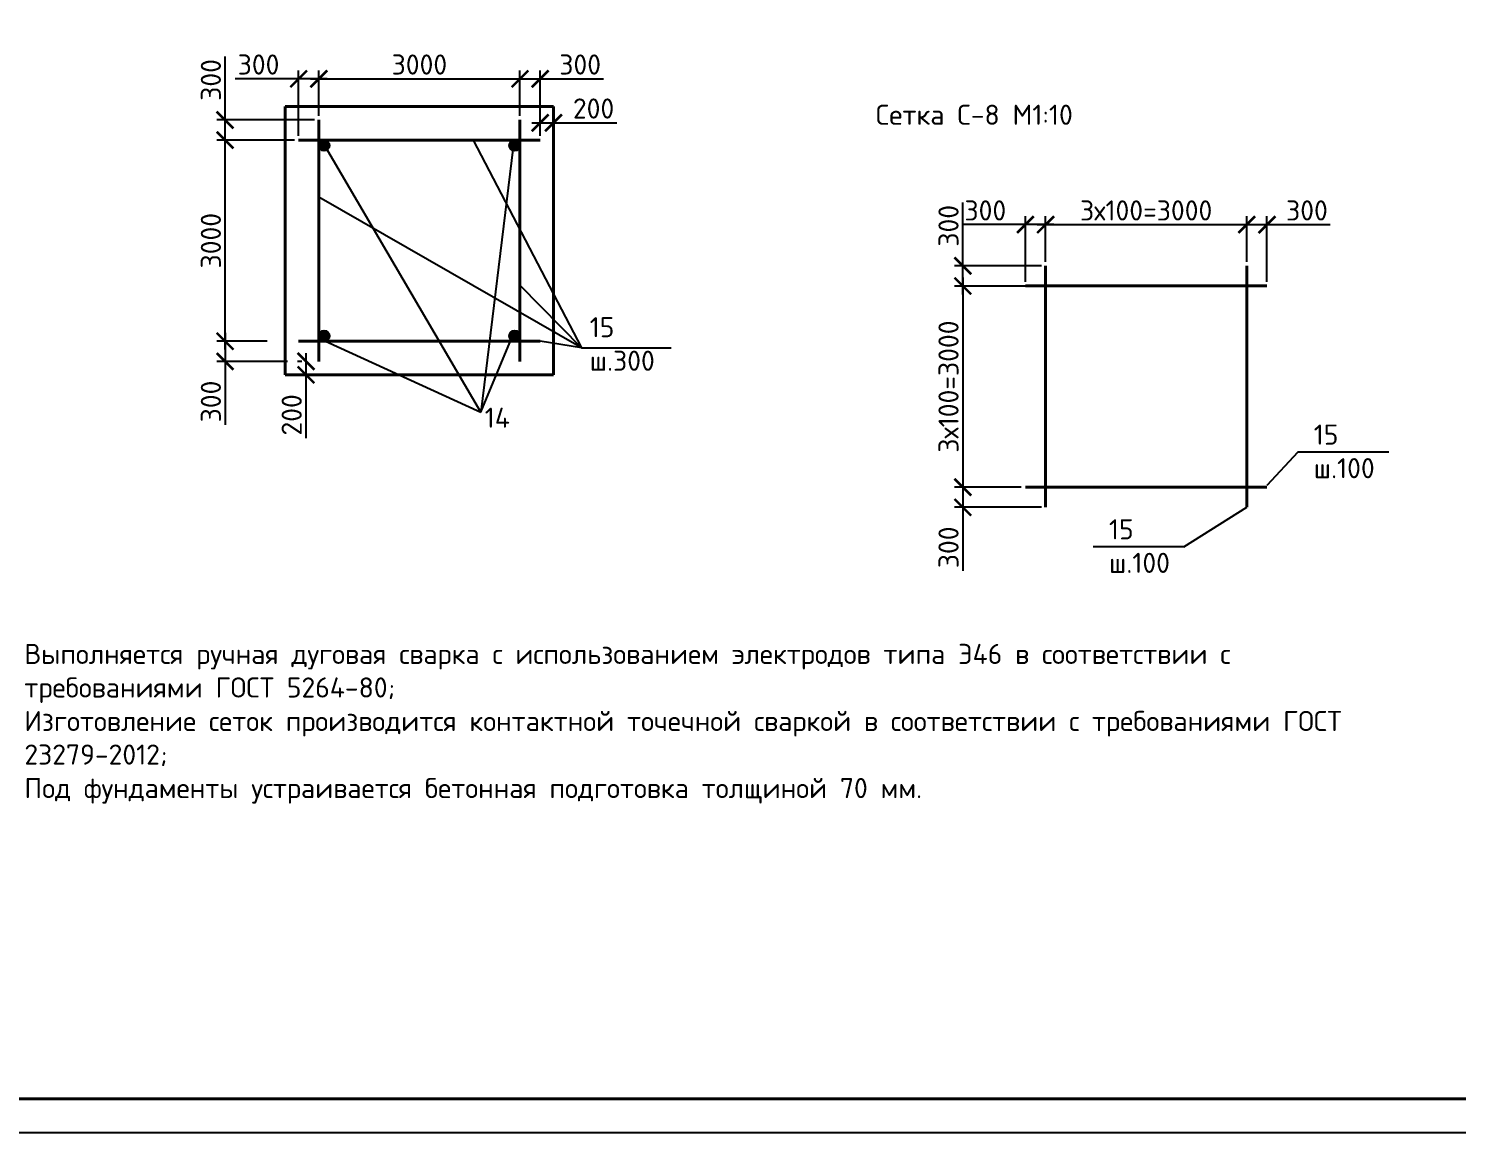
# Model space of a CAD drawing. Header units: millimetres. Extents: x -258556 to -95372, y 16759 to 83599.
# Drawn here: x -126283 to -126070.1, y 41544.1 to 41708.7 of the extents above; entities that cross this region are included whole.
import ezdxf

# ---------------------------------------------------------------- set-up
doc = ezdxf.new("R2010")
doc.units = ezdxf.units.MM
doc.header["$LTSCALE"] = 0.5
for name, color, linetype in [('текст', 7, 'Continuous'), ('тонкие', 7, 'Continuous'), ('Тонкий', 7, 'Continuous')]:
    doc.layers.add(name, color=color, linetype=linetype)
doc.layers.add('Толстый', color=7, linetype='Continuous', lineweight=40)
doc.styles.add('Наклонный3.5', font='isocpeur.ttf', dxfattribs={"height": 3})
doc.dimstyles.new('СТРОИТЕЛЬНЫЙ', dxfattribs={"dimtxt": 3.5, "dimasz": 2.5, "dimexe": 1.25, "dimexo": 0.625, "dimtad": 1, "dimdec": 0, "dimlfac": 100, "dimdsep": 46, "dimtxsty": 'Наклонный3.5', "dimblk1": 'ARCHTICK', "dimblk2": 'ARCHTICK', "dimsah": 1, "dimcen": 0, "dimdle": 1.25, "dimadec": 0, "dimazin": 0, "dimtfac": 0.75, "dimtdec": 0, "dimtmove": 0, "dimatfit": 3, "dimldrblk": 'ARCHTICK', "dimfxl": 1, "dimtolj": 1, "dimtzin": 0, "dimarcsym": 0})

# ---------------------------------------------------------------- blocks, each defined once
blk = doc.blocks.new('_ArchTick')
at = {"color": 0, "linetype": 'ByBlock', "const_width": 0.15}
blk.add_lwpolyline([(-0.5, -0.5), (0.5, 0.5)], dxfattribs=at)
blk = doc.blocks.new('*D843')
at = {"layer": 'Defpoints', "color": 0, "transparency": 16777216}
for p in [(-126098.39, 41679.44), (-126101.39, 41673.29), (-126098.39, 41670.29)]:
    blk.add_point(p, dxfattribs=at)
at = {"layer": 'тонкие', "color": 0, "lineweight": -2, "transparency": 16777216}
for p, q in [((-126101.39, 41673.92), (-126101.39, 41680.69)), ((-126098.39, 41670.92), (-126098.39, 41680.69)), ((-126102.64, 41679.44), (-126098.39, 41679.44)), ((-126098.39, 41679.44), (-126088.94, 41679.44))]:
    blk.add_line(p, q, dxfattribs=at)
at = {"layer": 'тонкие', "color": 0, "lineweight": -2, "transparency": 16777216, "xscale": 2.5, "yscale": 2.5, "zscale": 2.5, "rotation": 180}
blk.add_blockref('_ArchTick', (-126101.39, 41679.44), dxfattribs=at)
at = {"layer": 'тонкие', "color": 0, "lineweight": -2, "transparency": 16777216, "xscale": 2.5, "yscale": 2.5, "zscale": 2.5}
blk.add_blockref('_ArchTick', (-126098.39, 41679.44), dxfattribs=at)
at = {"layer": 'тонкие', "color": 0, "transparency": 16777216, "insert": (-126092.42, 41681.56), "char_height": 3, "attachment_point": 5, "style": 'Наклонный3.5'}
blk.add_mtext('\\A1;300', dxfattribs=at)
blk = doc.blocks.new('*D844')
at = {"layer": 'Defpoints', "color": 0, "transparency": 16777216}
for p in [(-126134.39, 41679.44), (-126131.39, 41673.29), (-126134.39, 41670.29)]:
    blk.add_point(p, dxfattribs=at)
at = {"layer": 'тонкие', "color": 0, "lineweight": -2, "transparency": 16777216}
for p, q in [((-126134.39, 41670.92), (-126134.39, 41680.69)), ((-126131.39, 41673.92), (-126131.39, 41680.69)), ((-126134.39, 41679.44), (-126143.84, 41679.44)), ((-126130.14, 41679.44), (-126134.39, 41679.44))]:
    blk.add_line(p, q, dxfattribs=at)
at = {"layer": 'тонкие', "color": 0, "lineweight": -2, "transparency": 16777216, "xscale": 2.5, "yscale": 2.5, "zscale": 2.5, "rotation": 180}
blk.add_blockref('_ArchTick', (-126134.39, 41679.44), dxfattribs=at)
at = {"layer": 'тонкие', "color": 0, "lineweight": -2, "transparency": 16777216, "xscale": 2.5, "yscale": 2.5, "zscale": 2.5}
blk.add_blockref('_ArchTick', (-126131.39, 41679.44), dxfattribs=at)
at = {"layer": 'тонкие', "color": 0, "transparency": 16777216, "insert": (-126140.37, 41681.56), "char_height": 3, "attachment_point": 5, "style": 'Наклонный3.5'}
blk.add_mtext('\\A1;300', dxfattribs=at)
blk = doc.blocks.new('*D845')
at = {"layer": 'Defpoints', "color": 0, "transparency": 16777216}
for p in [(-126134.39, 41640.29), (-126143.73, 41637.29), (-126131.39, 41637.29)]:
    blk.add_point(p, dxfattribs=at)
at = {"layer": 'тонкие', "color": 0, "lineweight": -2, "transparency": 16777216}
for p, q in [((-126143.73, 41641.54), (-126143.73, 41637.29)), ((-126135.02, 41640.29), (-126144.98, 41640.29)), ((-126132.02, 41637.29), (-126144.98, 41637.29)), ((-126143.73, 41637.29), (-126143.73, 41627.84))]:
    blk.add_line(p, q, dxfattribs=at)
at = {"layer": 'тонкие', "color": 0, "lineweight": -2, "transparency": 16777216, "xscale": 2.5, "yscale": 2.5, "zscale": 2.5}
for p, rotation in [((-126143.73, 41640.29), 90), ((-126143.73, 41637.29), 270)]:
    blk.add_blockref('_ArchTick', p, dxfattribs=dict(at, rotation=rotation))
at = {"layer": 'тонкие', "color": 0, "transparency": 16777216, "insert": (-126145.86, 41631.32), "char_height": 3, "attachment_point": 5, "rotation": 90, "style": 'Наклонный3.5'}
blk.add_mtext('\\A1;300', dxfattribs=at)
blk = doc.blocks.new('*D846')
at = {"layer": 'Defpoints', "color": 0, "transparency": 16777216}
for p in [(-126143.73, 41673.29), (-126131.39, 41673.29), (-126131.39, 41670.29)]:
    blk.add_point(p, dxfattribs=at)
at = {"layer": 'тонкие', "color": 0, "lineweight": -2, "transparency": 16777216}
for p, q in [((-126143.73, 41673.29), (-126143.73, 41682.74)), ((-126132.02, 41673.29), (-126144.98, 41673.29)), ((-126143.73, 41669.04), (-126143.73, 41673.29)), ((-126132.02, 41670.29), (-126144.98, 41670.29))]:
    blk.add_line(p, q, dxfattribs=at)
at = {"layer": 'тонкие', "color": 0, "lineweight": -2, "transparency": 16777216, "xscale": 2.5, "yscale": 2.5, "zscale": 2.5}
for p, rotation in [((-126143.73, 41673.29), 90), ((-126143.73, 41670.29), 270)]:
    blk.add_blockref('_ArchTick', p, dxfattribs=dict(at, rotation=rotation))
at = {"layer": 'тонкие', "color": 0, "transparency": 16777216, "insert": (-126145.86, 41679.27), "char_height": 3, "attachment_point": 5, "rotation": 90, "style": 'Наклонный3.5'}
blk.add_mtext('\\A1;300', dxfattribs=at)
blk = doc.blocks.new('*D847')
at = {"layer": 'Defpoints', "color": 0, "transparency": 16777216}
for p in [(-126131.39, 41679.44), (-126101.39, 41679.44), (-126101.39, 41679.44)]:
    blk.add_point(p, dxfattribs=at)
at = {"layer": 'тонкие', "color": 0, "lineweight": -2, "transparency": 16777216}
for p, q in [((-126131.39, 41680.06), (-126131.39, 41680.69)), ((-126101.39, 41680.06), (-126101.39, 41680.69)), ((-126132.64, 41679.44), (-126100.14, 41679.44))]:
    blk.add_line(p, q, dxfattribs=at)
at = {"layer": 'тонкие', "color": 0, "lineweight": -2, "transparency": 16777216, "xscale": 2.5, "yscale": 2.5, "zscale": 2.5, "rotation": 180}
blk.add_blockref('_ArchTick', (-126131.39, 41679.44), dxfattribs=at)
at = {"layer": 'тонкие', "color": 0, "lineweight": -2, "transparency": 16777216, "xscale": 2.5, "yscale": 2.5, "zscale": 2.5}
blk.add_blockref('_ArchTick', (-126101.39, 41679.44), dxfattribs=at)
at = {"layer": 'тонкие', "color": 0, "transparency": 16777216, "insert": (-126116.39, 41681.56), "char_height": 3, "attachment_point": 5, "style": 'Наклонный3.5'}
blk.add_mtext('\\A1;3х100=3000', dxfattribs=at)
blk = doc.blocks.new('*D848')
at = {"layer": 'Defpoints', "color": 0, "transparency": 16777216}
for p in [(-126143.73, 41670.29), (-126143.73, 41640.29), (-126143.73, 41640.29)]:
    blk.add_point(p, dxfattribs=at)
at = {"layer": 'тонкие', "color": 0, "lineweight": -2, "transparency": 16777216}
for p, q in [((-126143.73, 41671.54), (-126143.73, 41639.04)), ((-126144.36, 41670.29), (-126144.98, 41670.29)), ((-126144.36, 41640.29), (-126144.98, 41640.29))]:
    blk.add_line(p, q, dxfattribs=at)
at = {"layer": 'тонкие', "color": 0, "lineweight": -2, "transparency": 16777216, "xscale": 2.5, "yscale": 2.5, "zscale": 2.5}
for p, rotation in [((-126143.73, 41670.29), 90), ((-126143.73, 41640.29), 270)]:
    blk.add_blockref('_ArchTick', p, dxfattribs=dict(at, rotation=rotation))
at = {"layer": 'тонкие', "color": 0, "transparency": 16777216, "insert": (-126145.86, 41655.29), "char_height": 3, "attachment_point": 5, "rotation": 90, "style": 'Наклонный3.5'}
blk.add_mtext('\\A1;3х100=3000', dxfattribs=at)
blk = doc.blocks.new('*D849')
at = {"layer": 'Defpoints', "color": 0, "transparency": 16777216}
for p in [(-126206.75, 41701.19), (-126209.75, 41695.05), (-126206.75, 41692.05)]:
    blk.add_point(p, dxfattribs=at)
at = {"layer": 'тонкие', "color": 0, "lineweight": -2, "transparency": 16777216}
for p, q in [((-126211, 41701.19), (-126206.75, 41701.19)), ((-126209.75, 41695.67), (-126209.75, 41702.44)), ((-126206.75, 41692.67), (-126206.75, 41702.44)), ((-126206.75, 41701.19), (-126197.3, 41701.19))]:
    blk.add_line(p, q, dxfattribs=at)
at = {"layer": 'тонкие', "color": 0, "lineweight": -2, "transparency": 16777216, "xscale": 2.5, "yscale": 2.5, "zscale": 2.5, "rotation": 180}
blk.add_blockref('_ArchTick', (-126209.75, 41701.19), dxfattribs=at)
at = {"layer": 'тонкие', "color": 0, "lineweight": -2, "transparency": 16777216, "xscale": 2.5, "yscale": 2.5, "zscale": 2.5}
blk.add_blockref('_ArchTick', (-126206.75, 41701.19), dxfattribs=at)
at = {"layer": 'тонкие', "color": 0, "transparency": 16777216, "insert": (-126200.78, 41703.32), "char_height": 3, "attachment_point": 5, "style": 'Наклонный3.5'}
blk.add_mtext('\\A1;300', dxfattribs=at)
blk = doc.blocks.new('*D850')
at = {"layer": 'Defpoints', "color": 0, "transparency": 16777216}
for p in [(-126204.75, 41694.63), (-126206.75, 41692.05), (-126204.75, 41692.05)]:
    blk.add_point(p, dxfattribs=at)
at = {"layer": 'тонкие', "color": 0, "lineweight": -2, "transparency": 16777216}
for p, q in [((-126208, 41694.63), (-126204.75, 41694.63)), ((-126206.75, 41692.67), (-126206.75, 41695.88)), ((-126204.75, 41692.67), (-126204.75, 41695.88)), ((-126204.75, 41694.63), (-126195.3, 41694.63))]:
    blk.add_line(p, q, dxfattribs=at)
at = {"layer": 'тонкие', "color": 0, "lineweight": -2, "transparency": 16777216, "xscale": 2.5, "yscale": 2.5, "zscale": 2.5, "rotation": 180}
blk.add_blockref('_ArchTick', (-126206.75, 41694.63), dxfattribs=at)
at = {"layer": 'тонкие', "color": 0, "lineweight": -2, "transparency": 16777216, "xscale": 2.5, "yscale": 2.5, "zscale": 2.5}
blk.add_blockref('_ArchTick', (-126204.75, 41694.63), dxfattribs=at)
at = {"layer": 'тонкие', "color": 0, "transparency": 16777216, "insert": (-126198.78, 41696.76), "char_height": 3, "attachment_point": 5, "style": 'Наклонный3.5'}
blk.add_mtext('\\A1;200', dxfattribs=at)
blk = doc.blocks.new('*D851')
at = {"layer": 'Defpoints', "color": 0, "transparency": 16777216}
for p in [(-126242.75, 41701.19), (-126239.75, 41695.05), (-126242.75, 41692.05)]:
    blk.add_point(p, dxfattribs=at)
at = {"layer": 'тонкие', "color": 0, "lineweight": -2, "transparency": 16777216}
for p, q in [((-126242.75, 41701.19), (-126252.2, 41701.19)), ((-126242.75, 41692.67), (-126242.75, 41702.44)), ((-126238.5, 41701.19), (-126242.75, 41701.19)), ((-126239.75, 41695.67), (-126239.75, 41702.44))]:
    blk.add_line(p, q, dxfattribs=at)
at = {"layer": 'тонкие', "color": 0, "lineweight": -2, "transparency": 16777216, "xscale": 2.5, "yscale": 2.5, "zscale": 2.5, "rotation": 180}
blk.add_blockref('_ArchTick', (-126242.75, 41701.19), dxfattribs=at)
at = {"layer": 'тонкие', "color": 0, "lineweight": -2, "transparency": 16777216, "xscale": 2.5, "yscale": 2.5, "zscale": 2.5}
blk.add_blockref('_ArchTick', (-126239.75, 41701.19), dxfattribs=at)
at = {"layer": 'тонкие', "color": 0, "transparency": 16777216, "insert": (-126248.73, 41703.32), "char_height": 3, "attachment_point": 5, "style": 'Наклонный3.5'}
blk.add_mtext('\\A1;300', dxfattribs=at)
blk = doc.blocks.new('*D852')
at = {"layer": 'Defpoints', "color": 0, "transparency": 16777216}
for p in [(-126246.8, 41662.05), (-126253.72, 41659.05), (-126243.8, 41659.05)]:
    blk.add_point(p, dxfattribs=at)
at = {"layer": 'тонкие', "color": 0, "lineweight": -2, "transparency": 16777216}
for p, q in [((-126253.72, 41663.3), (-126253.72, 41659.05)), ((-126247.43, 41662.05), (-126254.97, 41662.05)), ((-126244.43, 41659.05), (-126254.97, 41659.05)), ((-126253.72, 41659.05), (-126253.72, 41649.6))]:
    blk.add_line(p, q, dxfattribs=at)
at = {"layer": 'тонкие', "color": 0, "lineweight": -2, "transparency": 16777216, "xscale": 2.5, "yscale": 2.5, "zscale": 2.5}
for p, rotation in [((-126253.72, 41662.05), 90), ((-126253.72, 41659.05), 270)]:
    blk.add_blockref('_ArchTick', p, dxfattribs=dict(at, rotation=rotation))
at = {"layer": 'тонкие', "color": 0, "transparency": 16777216, "insert": (-126255.84, 41653.07), "char_height": 3, "attachment_point": 5, "rotation": 90, "style": 'Наклонный3.5'}
blk.add_mtext('\\A1;300', dxfattribs=at)
blk = doc.blocks.new('*D853')
at = {"layer": 'Defpoints', "color": 0, "transparency": 16777216}
for p in [(-126241.66, 41659.05), (-126241.66, 41657.05), (-126241.66, 41657.05)]:
    blk.add_point(p, dxfattribs=at)
at = {"layer": 'тонкие', "color": 0, "lineweight": -2, "transparency": 16777216}
for p, q in [((-126242.29, 41659.05), (-126242.91, 41659.05)), ((-126241.66, 41660.3), (-126241.66, 41657.05)), ((-126242.29, 41657.05), (-126242.91, 41657.05)), ((-126241.66, 41657.05), (-126241.66, 41647.6))]:
    blk.add_line(p, q, dxfattribs=at)
at = {"layer": 'тонкие', "color": 0, "lineweight": -2, "transparency": 16777216, "xscale": 2.5, "yscale": 2.5, "zscale": 2.5}
for p, rotation in [((-126241.66, 41659.05), 90), ((-126241.66, 41657.05), 270)]:
    blk.add_blockref('_ArchTick', p, dxfattribs=dict(at, rotation=rotation))
at = {"layer": 'тонкие', "color": 0, "transparency": 16777216, "insert": (-126243.79, 41651.07), "char_height": 3, "attachment_point": 5, "rotation": 90, "style": 'Наклонный3.5'}
blk.add_mtext('\\A1;200', dxfattribs=at)
blk = doc.blocks.new('*D833')
at = {"layer": 'Defpoints', "color": 0, "transparency": 16777216}
for p in [(-126239.75, 41701.19), (-126209.75, 41701.19), (-126209.75, 41701.19)]:
    blk.add_point(p, dxfattribs=at)
at = {"layer": 'тонкие', "color": 0, "lineweight": -2, "transparency": 16777216}
for p, q in [((-126241, 41701.19), (-126208.5, 41701.19)), ((-126239.75, 41701.82), (-126239.75, 41702.44)), ((-126209.75, 41701.82), (-126209.75, 41702.44))]:
    blk.add_line(p, q, dxfattribs=at)
at = {"layer": 'тонкие', "color": 0, "lineweight": -2, "transparency": 16777216, "xscale": 2.5, "yscale": 2.5, "zscale": 2.5, "rotation": 180}
blk.add_blockref('_ArchTick', (-126239.75, 41701.19), dxfattribs=at)
at = {"layer": 'тонкие', "color": 0, "lineweight": -2, "transparency": 16777216, "xscale": 2.5, "yscale": 2.5, "zscale": 2.5}
blk.add_blockref('_ArchTick', (-126209.75, 41701.19), dxfattribs=at)
at = {"layer": 'тонкие', "color": 0, "transparency": 16777216, "insert": (-126224.75, 41703.32), "char_height": 3, "attachment_point": 5, "style": 'Наклонный3.5'}
blk.add_mtext('\\A1;3000', dxfattribs=at)
blk = doc.blocks.new('*D834')
at = {"layer": 'Defpoints', "color": 0, "transparency": 16777216}
for p in [(-126253.72, 41692.05), (-126246.8, 41692.05), (-126253.72, 41662.05)]:
    blk.add_point(p, dxfattribs=at)
at = {"layer": 'тонкие', "color": 0, "lineweight": -2, "transparency": 16777216}
for p, q in [((-126253.72, 41660.8), (-126253.72, 41693.3)), ((-126247.43, 41692.05), (-126254.97, 41692.05)), ((-126254.34, 41662.05), (-126254.97, 41662.05))]:
    blk.add_line(p, q, dxfattribs=at)
at = {"layer": 'тонкие', "color": 0, "lineweight": -2, "transparency": 16777216, "xscale": 2.5, "yscale": 2.5, "zscale": 2.5}
for p, rotation in [((-126253.72, 41692.05), 90), ((-126253.72, 41662.05), 270)]:
    blk.add_blockref('_ArchTick', p, dxfattribs=dict(at, rotation=rotation))
at = {"layer": 'тонкие', "color": 0, "transparency": 16777216, "insert": (-126255.84, 41677.05), "char_height": 3, "attachment_point": 5, "rotation": 90, "style": 'Наклонный3.5'}
blk.add_mtext('\\A1;3000', dxfattribs=at)
blk = doc.blocks.new('*D835')
at = {"layer": 'Defpoints', "color": 0, "transparency": 16777216}
for p in [(-126253.72, 41695.05), (-126239.75, 41695.05), (-126242.75, 41692.05)]:
    blk.add_point(p, dxfattribs=at)
at = {"layer": 'тонкие', "color": 0, "lineweight": -2, "transparency": 16777216}
for p, q in [((-126253.72, 41695.05), (-126253.72, 41704.5)), ((-126240.38, 41695.05), (-126254.97, 41695.05)), ((-126253.72, 41690.8), (-126253.72, 41695.05)), ((-126243.38, 41692.05), (-126254.97, 41692.05))]:
    blk.add_line(p, q, dxfattribs=at)
at = {"layer": 'тонкие', "color": 0, "lineweight": -2, "transparency": 16777216, "xscale": 2.5, "yscale": 2.5, "zscale": 2.5}
for p, rotation in [((-126253.72, 41695.05), 90), ((-126253.72, 41692.05), 270)]:
    blk.add_blockref('_ArchTick', p, dxfattribs=dict(at, rotation=rotation))
at = {"layer": 'тонкие', "color": 0, "transparency": 16777216, "insert": (-126255.84, 41701.02), "char_height": 3, "attachment_point": 5, "rotation": 90, "style": 'Наклонный3.5'}
blk.add_mtext('\\A1;300', dxfattribs=at)

msp = doc.modelspace()

# ---------------------------------------------------------------- hatches: boundary and pattern name
at = {"layer": 'тонкие', "true_color": 0x000000}
h = msp.add_hatch(color=18, dxfattribs=at)
h.dxf.hatch_style = 1
h.paths.add_polyline_path([(-126238.15208, 41691.24887, 1), (-126239.75208, 41691.24887, 1)])
h = msp.add_hatch(color=18, dxfattribs=at)
h.dxf.hatch_style = 1
h.paths.add_polyline_path([(-126209.75208, 41691.24887, 1), (-126211.35208, 41691.24887, 1)])
h = msp.add_hatch(color=18, dxfattribs=at)
h.dxf.hatch_style = 1
h.paths.add_polyline_path([(-126238.15208, 41662.84887, 1), (-126239.75208, 41662.84887, 1)])
h = msp.add_hatch(color=18, dxfattribs=at)
h.dxf.hatch_style = 1
h.paths.add_polyline_path([(-126209.75208, 41662.84887, 1), (-126211.35208, 41662.84887, 1)])

# ---------------------------------------------------------------- linework, layer by layer
at = {"layer": 'Defpoints', "color": 18, "true_color": 0x000000}
msp.add_lwpolyline([(-126718.64819, 41544.06704), (-125877.64819, 41544.06704), (-125877.64819, 42138.06704), (-126718.64819, 42138.06704)], close=True, dxfattribs=at)
at = {"layer": 'Толстый', "color": 18, "true_color": 0x000000}
for p, q in [((-126244.75208, 41657.04887), (-126244.75208, 41697.04887)), ((-126244.75208, 41697.04887), (-126204.75208, 41697.04887)), ((-126204.75208, 41697.04887), (-126204.75208, 41657.04887)), ((-126239.75208, 41659.04887), (-126239.75208, 41695.04887)), ((-126209.75208, 41659.04887), (-126209.75208, 41695.04887)), ((-126242.75208, 41692.04887), (-126206.75208, 41692.04887)), ((-126131.39216, 41637.29328), (-126131.39216, 41673.29328)), ((-126101.39216, 41637.29328), (-126101.39216, 41673.29328)), ((-126134.39216, 41670.29328), (-126098.39216, 41670.29328)), ((-126242.75208, 41662.04887), (-126206.75208, 41662.04887)), ((-126204.75208, 41657.04887), (-126244.75208, 41657.04887)), ((-126134.39216, 41640.29328), (-126098.39216, 41640.29328)), ((-125882.64819, 41549.06704), (-126698.64819, 41549.06704))]:
    msp.add_line(p, q, dxfattribs=at)
at = {"layer": 'тонкие', "color": 18, "true_color": 0x000000}
for p, q in [((-126215.59834, 41651.48333), (-126238.75208, 41691.04887)), ((-126216.7424, 41692.04887), (-126200.59783, 41661.08292)), ((-126210.75208, 41691.04887), (-126215.59834, 41651.48333)), ((-126200.59783, 41661.08292), (-126239.75208, 41683.54999)), ((-126209.75208, 41670.40501), (-126200.59783, 41661.08292)), ((-126215.59834, 41651.48333), (-126210.75208, 41663.04887)), ((-126238.75208, 41662.04887), (-126215.59834, 41651.48333)), ((-126200.59783, 41661.08292), (-126206.75208, 41662.04887)), ((-126200.59783, 41661.08292), (-126187.22568, 41661.08292)), ((-126093.76598, 41645.52476), (-126098.39215, 41640.54106)), ((-126080.22362, 41645.52476), (-126093.76598, 41645.52476)), ((-126110.75154, 41631.40734), (-126101.39216, 41637.29328)), ((-126110.75154, 41631.40734), (-126124.29391, 41631.40734))]:
    msp.add_line(p, q, dxfattribs=at)
for centre in [(-126238.95208, 41691.24887), (-126210.55208, 41691.24887), (-126238.95208, 41662.84887), (-126210.55208, 41662.84887)]:
    msp.add_circle(centre, 0.8, dxfattribs=at)

# ---------------------------------------------------------------- texts
at = {"layer": 'текст', "color": 18, "true_color": 0x000000, "insert": (-126295.6482, 41616.92418), "char_height": 3, "attachment_point": 1, "style": 'Наклонный3.5'}
msp.add_mtext_dynamic_manual_height_columns('\\pxi-3,l4,t4;1)^IВыполняется ручная дуговая сварка с использованием электродов типа Э46 в соответствии с требованиями ГОСТ 5264-80;\\P2)^IИзготовление сеток производится контактной точечной сваркой в соответствии с требованиями ГОСТ 23279-2012;\\P3)^IПод фундаменты устраивается бетонная подготовка толщиной 70 мм.', width=214.5011772, gutter_width=17.5, heights=[0], dxfattribs=at)
at = {"layer": 'тонкие', "color": 18, "true_color": 0x000000, "char_height": 3, "attachment_point": 1, "style": 'Наклонный3.5'}
for s, width, insert in [('15\\Pш.300', 15.2276277, (-126199.35983, 41665.65262)), ('14', 6.8399193, (-126215.01016, 41652.15315)), ('15\\Pш.100', 15.2276277, (-126091.41128, 41649.62661)), ('15\\Pш.100', 5.4158147, (-126121.9392, 41635.50919))]:
    msp.add_mtext_dynamic_manual_height_columns(s, width=width, gutter_width=17.5, heights=[0], dxfattribs=dict(at, insert=insert))
at = {"layer": 'Тонкий', "color": 18, "true_color": 0x000000, "insert": (-126156.70287, 41697.32921), "char_height": 3, "attachment_point": 1, "style": 'Наклонный3.5'}
msp.add_mtext_dynamic_manual_height_columns('\\pxt16;Сетка С-8 М1:10', width=183.1315124, gutter_width=50, heights=[0], dxfattribs=at)

# ---------------------------------------------------------------- dimensions: what is measured, and where the dimension line sits
at = {"layer": 'тонкие', "color": 18, "true_color": 0x000000}
for base, p1, p2, picture, middle in [((-126242.75208, 41701.19105), (-126239.75208, 41695.04887), (-126242.75208, 41692.04887), '*D851', (-126248.72708, 41703.31605)), ((-126209.75208, 41701.19105), (-126239.75208, 41701.19105), (-126209.75208, 41701.19105), '*D833', (-126224.75208, 41703.31605)), ((-126206.75208, 41701.19105), (-126209.75208, 41695.04887), (-126206.75208, 41692.04887), '*D849', (-126200.77708, 41703.31605)), ((-126204.75208, 41694.63012), (-126206.75208, 41692.04887), (-126204.75208, 41692.04887), '*D850', (-126198.77708, 41696.75512)), ((-126134.39216, 41679.43546), (-126131.39216, 41673.29328), (-126134.39216, 41670.29328), '*D844', (-126140.36716, 41681.56046)), ((-126098.39216, 41679.43546), (-126101.39216, 41673.29328), (-126098.39216, 41670.29328), '*D843', (-126092.41716, 41681.56046))]:
    dim = msp.add_linear_dim(base=base, p1=p1, p2=p2, dimstyle='СТРОИТЕЛЬНЫЙ', dxfattribs=at)
    dim.commit()
    dim.dimension.update_dxf_attribs({"geometry": picture, "text_midpoint": middle})
for base, p1, p2, picture, middle in [((-126253.71597, 41695.04887), (-126242.75208, 41692.04887), (-126239.75208, 41695.04887), '*D835', (-126255.84097, 41701.02387)), ((-126253.71597, 41692.04887), (-126253.71597, 41662.04887), (-126246.80201, 41692.04887), '*D834', (-126255.84097, 41677.04887)), ((-126143.73128, 41673.29328), (-126131.39216, 41670.29328), (-126131.39216, 41673.29328), '*D846', (-126145.85628, 41679.26828)), ((-126253.71597, 41659.04887), (-126246.80201, 41662.04887), (-126243.80201, 41659.04887), '*D852', (-126255.84097, 41653.07387)), ((-126241.66333, 41657.04887), (-126241.66333, 41659.04887), (-126241.66333, 41657.04887), '*D853', (-126243.78833, 41651.07387)), ((-126143.73128, 41637.29328), (-126134.39216, 41640.29328), (-126131.39216, 41637.29328), '*D845', (-126145.85628, 41631.31828))]:
    dim = msp.add_linear_dim(base=base, p1=p1, p2=p2, angle=90, dimstyle='СТРОИТЕЛЬНЫЙ', dxfattribs=at)
    dim.commit()
    dim.dimension.update_dxf_attribs({"geometry": picture, "text_midpoint": middle})
dim = msp.add_linear_dim(base=(-126101.39216, 41679.43546), p1=(-126131.39216, 41679.43546), p2=(-126101.39216, 41679.43546), text='3х100=<>', dimstyle='СТРОИТЕЛЬНЫЙ', dxfattribs=at)
dim.commit()
dim.dimension.update_dxf_attribs({"geometry": '*D847', "text_midpoint": (-126116.39216, 41681.56046)})
dim = msp.add_linear_dim(base=(-126143.73128, 41640.29328), p1=(-126143.73128, 41670.29328), p2=(-126143.73128, 41640.29328), angle=90, text='3х100=<>', dimstyle='СТРОИТЕЛЬНЫЙ', dxfattribs=at)
dim.commit()
dim.dimension.update_dxf_attribs({"geometry": '*D848', "text_midpoint": (-126145.85628, 41655.29328)})

doc.saveas('drawing.dxf')
